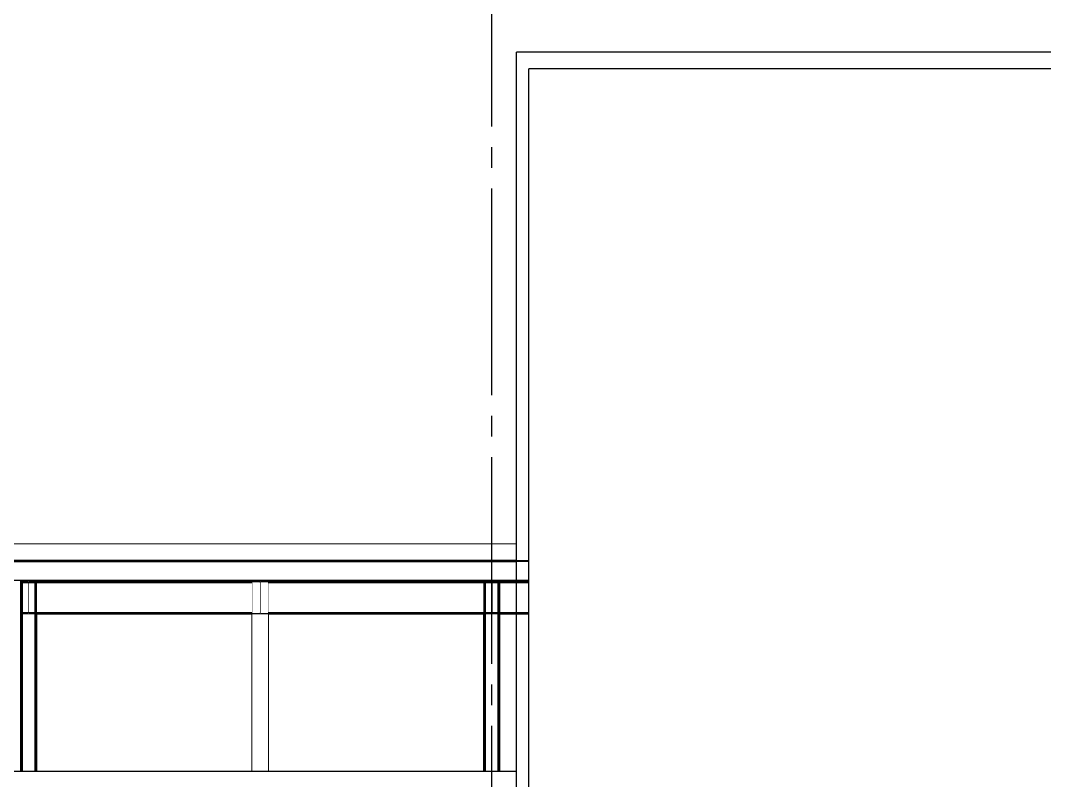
# Model space of a CAD drawing. Extents: x -3080 to 28500, y -1326 to 31609.
# Drawn here: x 22950 to 24189, y 27365 to 28284 of the extents above; entities that cross this region are included whole.
import ezdxf
from ezdxf.xclip import XClip

# ---------------------------------------------------------------- set-up
doc = ezdxf.new("R2010")
doc.units = 0
doc.header["$LTSCALE"] = 100
doc.header["$XCLIPFRAME"] = 2
doc.linetypes.add('188K-SM-07-F10-MECH-CR PIPE-Y2257103$0$X-S-FAB_SL ALL$0$COL-CEN-LIN', pattern=[3.25, 2.5, -0.25, 0.25, -0.25])
doc.linetypes.add('188K-SM-07-F10-MECH-CR PIPE-Y2257103$0$X-S-FAB_SL ALL$0$Wipeout_Contour', pattern=[1, 0, -1])
for name, color, linetype in [('0-xref', 8, 'Continuous'), ('188K-SM-07-F10-MECH-CR PIPE-Y2257103$0$X-S-FAB_SL ALL$0$ASP_1', 1, 'Continuous'), ('188K-SM-07-F10-MECH-CR PIPE-Y2257103$0$X-S-FAB_SL ALL$0$ASP_3', 3, 'Continuous'), ('188K-SM-07-F10-MECH-CR PIPE-Y2257103$0$X-S-FAB_SL ALL$0$CCL', 15, '188K-SM-07-F10-MECH-CR PIPE-Y2257103$0$X-S-FAB_SL ALL$0$COL-CEN-LIN'), ('188K-SM-07-F10-MECH-CR PIPE-Y2257103$0$X-S-FAB_SL ALL$0$Hattch', 7, 'Continuous'), ('188K-SM-07-F10-MECH-CR PIPE-Y2257103$0$X-S-FAB_SL ALL$0$S-BEAM', 7, 'Continuous'), ('188K-SM-07-F10-MECH-CR PIPE-Y2257103$0$X-S-FAB_SL ALL$0$S-COL', 7, 'Continuous'), ('188K-SM-07-F10-MECH-CR PIPE-Y2257103$0$X-S-FAB_SL ALL$0$S-SLAB', 7, 'Continuous')]:
    doc.layers.add(name, color=color, linetype=linetype)

# ---------------------------------------------------------------- blocks, each defined once
blk = doc.blocks.new('188K-SM-07-F10-MECH-CR PIPE-Y2257103$0$X-S-FAB_SL ALL$0$剖面元素_1337_3', base_point=(23061.3, -8263.1))
at = {"layer": '188K-SM-07-F10-MECH-CR PIPE-Y2257103$0$X-S-FAB_SL ALL$0$S-BEAM', "color": 2, "lineweight": 0}
for p, q in [((46011.3, -6988.1), (46011.3, -6989.4)), ((46031.3, -6988.1), (46011.3, -6988.1)), ((46031.3, -6988.1), (46031.3, -6989.4)), ((46011.3, -7026.8), (46011.3, -7028.1)), ((46031.3, -7028.1), (46011.3, -7028.1)), ((46031.3, -7026.8), (46031.3, -7028.1))]:
    blk.add_line(p, q, dxfattribs=at)
at = {"layer": '188K-SM-07-F10-MECH-CR PIPE-Y2257103$0$X-S-FAB_SL ALL$0$S-BEAM', "color": 2, "lineweight": 0, "flags": 128}
for points in [[(46020.7, -6989.5), (46020.3, -6989.4), (46011.3, -6989.4)], [(46020.7, -6989.5), (46020.9, -6990), (46020.9, -7026.2), (46020.7, -7026.6)], [(46021.8, -6989.5), (46021.7, -6990), (46021.7, -7026.2), (46021.8, -7026.6)], [(46031.3, -6989.4), (46022.3, -6989.4), (46021.8, -6989.5)], [(46020.7, -7026.6), (46020.3, -7026.8), (46011.3, -7026.8)], [(46021.8, -7026.6), (46022.3, -7026.8), (46031.3, -7026.8)]]:
    blk.add_lwpolyline(points, dxfattribs=at)
blk = doc.blocks.new('188K-SM-07-F10-MECH-CR PIPE-Y2257103$0$X-S-FAB_SL ALL$0$剖面元素_1338_3', base_point=(23061.3, -8263.1))
at = {"layer": '188K-SM-07-F10-MECH-CR PIPE-Y2257103$0$X-S-FAB_SL ALL$0$S-BEAM', "color": 2, "lineweight": 0}
for p, q in [((46291.3, -6988.1), (46291.3, -6989.4)), ((46311.3, -6988.1), (46291.3, -6988.1)), ((46311.3, -6988.1), (46311.3, -6989.4)), ((46291.3, -7026.8), (46291.3, -7028.1)), ((46311.3, -7028.1), (46291.3, -7028.1)), ((46311.3, -7026.8), (46311.3, -7028.1))]:
    blk.add_line(p, q, dxfattribs=at)
at = {"layer": '188K-SM-07-F10-MECH-CR PIPE-Y2257103$0$X-S-FAB_SL ALL$0$S-BEAM', "color": 2, "lineweight": 0, "flags": 128}
for points in [[(46300.7, -6989.5), (46300.3, -6989.4), (46291.3, -6989.4)], [(46300.7, -6989.5), (46300.9, -6990), (46300.9, -7026.2), (46300.7, -7026.6)], [(46301.8, -6989.5), (46301.7, -6990), (46301.7, -7026.2), (46301.8, -7026.6)], [(46311.3, -6989.4), (46302.3, -6989.4), (46301.8, -6989.5)], [(46300.7, -7026.6), (46300.3, -7026.8), (46291.3, -7026.8)], [(46301.8, -7026.6), (46302.3, -7026.8), (46311.3, -7026.8)]]:
    blk.add_lwpolyline(points, dxfattribs=at)
blk = doc.blocks.new('188K-SM-07-F10-MECH-CR PIPE-Y2257103$0$X-S-FAB_SL ALL$0$剖面元素_1339_3', base_point=(23061.3, -8263.1))
at = {"layer": '188K-SM-07-F10-MECH-CR PIPE-Y2257103$0$X-S-FAB_SL ALL$0$S-BEAM', "color": 2, "lineweight": 0}
for p, q in [((46571.3, -6988.1), (46571.3, -6989.4)), ((46591.3, -6988.1), (46571.3, -6988.1)), ((46591.3, -6988.1), (46591.3, -6989.4)), ((46571.3, -7026.8), (46571.3, -7028.1)), ((46591.3, -7028.1), (46571.3, -7028.1)), ((46591.3, -7026.8), (46591.3, -7028.1))]:
    blk.add_line(p, q, dxfattribs=at)
at = {"layer": '188K-SM-07-F10-MECH-CR PIPE-Y2257103$0$X-S-FAB_SL ALL$0$S-BEAM', "color": 2, "lineweight": 0, "flags": 128}
for points in [[(46580.7, -6989.5), (46580.3, -6989.4), (46571.3, -6989.4)], [(46580.7, -6989.5), (46580.9, -6990), (46580.9, -7026.2), (46580.7, -7026.6)], [(46581.8, -6989.5), (46581.7, -6990), (46581.7, -7026.2), (46581.8, -7026.6)], [(46591.3, -6989.4), (46582.3, -6989.4), (46581.8, -6989.5)], [(46580.7, -7026.6), (46580.3, -7026.8), (46571.3, -7026.8)], [(46581.8, -7026.6), (46582.3, -7026.8), (46591.3, -7026.8)]]:
    blk.add_lwpolyline(points, dxfattribs=at)
blk = doc.blocks.new('188K-SM-07-F10-MECH-CR PIPE-Y2257103$0$X-S-FAB_SL ALL$0$剖面元素_2081_3', base_point=(23061.3, -8263.1))
at = {"color": 254, "linetype": '188K-SM-07-F10-MECH-CR PIPE-Y2257103$0$X-S-FAB_SL ALL$0$Wipeout_Contour', "lineweight": 0, "ltscale": 188384.78883}
blk.add_wipeout([(46571.3, -7026.8), (46572.5, -7026.8), (46572.5, -6989.4), (46571.3, -6989.4)], dxfattribs=at).dxf.layer = '188K-SM-07-F10-MECH-CR PIPE-Y2257103$0$X-S-FAB_SL ALL$0$Hattch'
at = {"color": 254, "linetype": '188K-SM-07-F10-MECH-CR PIPE-Y2257103$0$X-S-FAB_SL ALL$0$Wipeout_Contour', "lineweight": 0, "ltscale": 188459.151943}
blk.add_wipeout([(46590.1, -6989.4), (46590.1, -7026.8), (46591.3, -7026.8), (46591.3, -6989.4)], dxfattribs=at).dxf.layer = '188K-SM-07-F10-MECH-CR PIPE-Y2257103$0$X-S-FAB_SL ALL$0$Hattch'
at = {"color": 254, "linetype": '188K-SM-07-F10-MECH-CR PIPE-Y2257103$0$X-S-FAB_SL ALL$0$Wipeout_Contour', "lineweight": 0, "ltscale": 188454.147603}
blk.add_wipeout([(46572.5, -7028.1), (46571.3, -7028.1), (46571.3, -7218.1), (46572.5, -7218.1)], dxfattribs=at).dxf.layer = '188K-SM-07-F10-MECH-CR PIPE-Y2257103$0$X-S-FAB_SL ALL$0$Hattch'
at = {"color": 254, "linetype": '188K-SM-07-F10-MECH-CR PIPE-Y2257103$0$X-S-FAB_SL ALL$0$Wipeout_Contour', "lineweight": 0, "ltscale": 188528.483364}
blk.add_wipeout([(46590.1, -7028.1), (46590.1, -7218.1), (46591.3, -7218.1), (46591.3, -7028.1)], dxfattribs=at).dxf.layer = '188K-SM-07-F10-MECH-CR PIPE-Y2257103$0$X-S-FAB_SL ALL$0$Hattch'
at = {"color": 254, "linetype": '188K-SM-07-F10-MECH-CR PIPE-Y2257103$0$X-S-FAB_SL ALL$0$Wipeout_Contour', "lineweight": 0, "ltscale": 188456.434182}
blk.add_wipeout([(46589.9, -7026.8), (46590.1, -7026.8), (46590.1, -6989.4), (46589.9, -6989.4)], dxfattribs=at).dxf.layer = '188K-SM-07-F10-MECH-CR PIPE-Y2257103$0$X-S-FAB_SL ALL$0$Hattch'
at = {"color": 254, "linetype": '188K-SM-07-F10-MECH-CR PIPE-Y2257103$0$X-S-FAB_SL ALL$0$Wipeout_Contour', "lineweight": 0, "ltscale": 188525.766602}
blk.add_wipeout([(46590.1, -7028.1), (46589.9, -7028.1), (46589.9, -7218.1), (46590.1, -7218.1)], dxfattribs=at).dxf.layer = '188K-SM-07-F10-MECH-CR PIPE-Y2257103$0$X-S-FAB_SL ALL$0$Hattch'
at = {"color": 254, "linetype": '188K-SM-07-F10-MECH-CR PIPE-Y2257103$0$X-S-FAB_SL ALL$0$Wipeout_Contour', "lineweight": 0, "ltscale": 188524.481533}
blk.add_wipeout([(46589.4, -7218.1), (46589.9, -7218.1), (46589.9, -7028.1), (46589.4, -7028.1)], dxfattribs=at).dxf.layer = '188K-SM-07-F10-MECH-CR PIPE-Y2257103$0$X-S-FAB_SL ALL$0$Hattch'
at = {"color": 254, "linetype": '188K-SM-07-F10-MECH-CR PIPE-Y2257103$0$X-S-FAB_SL ALL$0$Wipeout_Contour', "lineweight": 0, "ltscale": 376910.403167}
blk.add_wipeout([(46589.4, -6989.5), (46589.4, -6989.5), (46589.4, -7026.6), (46589.4, -7026.6), (46589.8, -7026.8), (46589.9, -7026.8), (46589.9, -6989.4), (46589.8, -6989.4)], dxfattribs=at).dxf.layer = '188K-SM-07-F10-MECH-CR PIPE-Y2257103$0$X-S-FAB_SL ALL$0$Hattch'
at = {"color": 254, "linetype": '188K-SM-07-F10-MECH-CR PIPE-Y2257103$0$X-S-FAB_SL ALL$0$Wipeout_Contour', "lineweight": 0, "ltscale": 188452.921429}
blk.add_wipeout([(46588.8, -7026.2), (46589.4, -7026.6), (46589.4, -6989.5), (46588.8, -6990)], dxfattribs=at).dxf.layer = '188K-SM-07-F10-MECH-CR PIPE-Y2257103$0$X-S-FAB_SL ALL$0$Hattch'
at = {"color": 254, "linetype": '188K-SM-07-F10-MECH-CR PIPE-Y2257103$0$X-S-FAB_SL ALL$0$Wipeout_Contour', "lineweight": 0, "ltscale": 188522.255739}
blk.add_wipeout([(46589.4, -7028.1), (46588.8, -7028.1), (46588.8, -7218.1), (46589.4, -7218.1)], dxfattribs=at).dxf.layer = '188K-SM-07-F10-MECH-CR PIPE-Y2257103$0$X-S-FAB_SL ALL$0$Hattch'
at = {"color": 254, "linetype": '188K-SM-07-F10-MECH-CR PIPE-Y2257103$0$X-S-FAB_SL ALL$0$Wipeout_Contour', "lineweight": 0, "ltscale": 188491.31549}
blk.add_wipeout([(46573.8, -7028.1), (46573.8, -7218.1), (46588.8, -7218.1), (46588.8, -7028.1)], dxfattribs=at).dxf.layer = '188K-SM-07-F10-MECH-CR PIPE-Y2257103$0$X-S-FAB_SL ALL$0$Hattch'
at = {"color": 254, "linetype": '188K-SM-07-F10-MECH-CR PIPE-Y2257103$0$X-S-FAB_SL ALL$0$Wipeout_Contour', "lineweight": 0, "ltscale": 188406.345268}
blk.add_wipeout([(46573.8, -6990), (46573.8, -7026.2), (46580.9, -7026.2), (46580.9, -6990)], dxfattribs=at).dxf.layer = '188K-SM-07-F10-MECH-CR PIPE-Y2257103$0$X-S-FAB_SL ALL$0$Hattch'
at = {"color": 254, "linetype": '188K-SM-07-F10-MECH-CR PIPE-Y2257103$0$X-S-FAB_SL ALL$0$Wipeout_Contour', "lineweight": 0, "ltscale": 188437.593589}
blk.add_wipeout([(46588.8, -6990), (46581.7, -6990), (46581.7, -7026.2), (46588.8, -7026.2)], dxfattribs=at).dxf.layer = '188K-SM-07-F10-MECH-CR PIPE-Y2257103$0$X-S-FAB_SL ALL$0$Hattch'
at = {"color": 254, "linetype": '188K-SM-07-F10-MECH-CR PIPE-Y2257103$0$X-S-FAB_SL ALL$0$Wipeout_Contour', "lineweight": 0, "ltscale": 188460.375168}
blk.add_wipeout([(46573.1, -7218.1), (46573.8, -7218.1), (46573.8, -7028.1), (46573.1, -7028.1)], dxfattribs=at).dxf.layer = '188K-SM-07-F10-MECH-CR PIPE-Y2257103$0$X-S-FAB_SL ALL$0$Hattch'
at = {"layer": '188K-SM-07-F10-MECH-CR PIPE-Y2257103$0$X-S-FAB_SL ALL$0$S-COL', "color": 8, "lineweight": 0}
for p, q in [((46588.8, -7026.2), (46588.8, -6990)), ((46590.1, -7026.8), (46590.1, -6989.4)), ((46591.3, -7026.8), (46591.3, -6989.4)), ((46588.8, -7218.1), (46588.8, -7028.1)), ((46590.1, -7218.1), (46590.1, -7028.1)), ((46591.3, -7218.1), (46591.3, -7028.1))]:
    blk.add_line(p, q, dxfattribs=at)
at = {"color": 254, "linetype": '188K-SM-07-F10-MECH-CR PIPE-Y2257103$0$X-S-FAB_SL ALL$0$Wipeout_Contour', "lineweight": 0, "ltscale": 188391.018089}
blk.add_wipeout([(46573.1, -7026.6), (46573.8, -7026.2), (46573.8, -6990), (46573.1, -6989.5)], dxfattribs=at).dxf.layer = '188K-SM-07-F10-MECH-CR PIPE-Y2257103$0$X-S-FAB_SL ALL$0$Hattch'
at = {"color": 254, "linetype": '188K-SM-07-F10-MECH-CR PIPE-Y2257103$0$X-S-FAB_SL ALL$0$Wipeout_Contour', "lineweight": 0, "ltscale": 188458.14939}
blk.add_wipeout([(46572.6, -7028.1), (46572.6, -7218.1), (46573.1, -7218.1), (46573.1, -7028.1)], dxfattribs=at).dxf.layer = '188K-SM-07-F10-MECH-CR PIPE-Y2257103$0$X-S-FAB_SL ALL$0$Hattch'
at = {"color": 254, "linetype": '188K-SM-07-F10-MECH-CR PIPE-Y2257103$0$X-S-FAB_SL ALL$0$Wipeout_Contour', "lineweight": 0, "ltscale": 376777.479038}
blk.add_wipeout([(46572.6, -7026.8), (46572.7, -7026.8), (46573.1, -7026.6), (46573.1, -7026.6), (46573.1, -6989.5), (46573.1, -6989.5), (46572.7, -6989.4), (46572.6, -6989.4)], dxfattribs=at).dxf.layer = '188K-SM-07-F10-MECH-CR PIPE-Y2257103$0$X-S-FAB_SL ALL$0$Hattch'
at = {"color": 254, "linetype": '188K-SM-07-F10-MECH-CR PIPE-Y2257103$0$X-S-FAB_SL ALL$0$Wipeout_Contour', "lineweight": 0, "ltscale": 188456.864339}
blk.add_wipeout([(46572.5, -7218.1), (46572.6, -7218.1), (46572.6, -7028.1), (46572.5, -7028.1)], dxfattribs=at).dxf.layer = '188K-SM-07-F10-MECH-CR PIPE-Y2257103$0$X-S-FAB_SL ALL$0$Hattch'
at = {"color": 254, "linetype": '188K-SM-07-F10-MECH-CR PIPE-Y2257103$0$X-S-FAB_SL ALL$0$Wipeout_Contour', "lineweight": 0, "ltscale": 188387.506567}
blk.add_wipeout([(46572.6, -6989.4), (46572.5, -6989.4), (46572.5, -7026.8), (46572.6, -7026.8)], dxfattribs=at).dxf.layer = '188K-SM-07-F10-MECH-CR PIPE-Y2257103$0$X-S-FAB_SL ALL$0$Hattch'
at = {"layer": '188K-SM-07-F10-MECH-CR PIPE-Y2257103$0$X-S-FAB_SL ALL$0$S-COL', "color": 8, "lineweight": 0}
for p, q in [((46571.3, -7026.8), (46571.3, -6989.4)), ((46572.5, -7026.8), (46572.5, -6989.4)), ((46573.8, -7026.2), (46573.8, -6990)), ((46571.3, -7218.1), (46571.3, -7028.1)), ((46572.5, -7218.1), (46572.5, -7028.1)), ((46573.8, -7218.1), (46573.8, -7028.1))]:
    blk.add_line(p, q, dxfattribs=at)
blk = doc.blocks.new('188K-SM-07-F10-MECH-CR PIPE-Y2257103$0$X-S-FAB_SL ALL$0$剖面元素_2083_3', base_point=(23061.3, -8263.1))
at = {"color": 254, "linetype": '188K-SM-07-F10-MECH-CR PIPE-Y2257103$0$X-S-FAB_SL ALL$0$Wipeout_Contour', "lineweight": 0, "ltscale": 186170.025683}
blk.add_wipeout([(46011.3, -6989.4), (46011.3, -7026.8), (46012.5, -7026.8), (46012.5, -6989.4)], dxfattribs=at).dxf.layer = '188K-SM-07-F10-MECH-CR PIPE-Y2257103$0$X-S-FAB_SL ALL$0$Hattch'
at = {"color": 254, "linetype": '188K-SM-07-F10-MECH-CR PIPE-Y2257103$0$X-S-FAB_SL ALL$0$Wipeout_Contour', "lineweight": 0, "ltscale": 186244.368654}
blk.add_wipeout([(46030.1, -6989.4), (46030.1, -7026.8), (46031.3, -7026.8), (46031.3, -6989.4)], dxfattribs=at).dxf.layer = '188K-SM-07-F10-MECH-CR PIPE-Y2257103$0$X-S-FAB_SL ALL$0$Hattch'
at = {"color": 254, "linetype": '188K-SM-07-F10-MECH-CR PIPE-Y2257103$0$X-S-FAB_SL ALL$0$Wipeout_Contour', "lineweight": 0, "ltscale": 186240.209071}
blk.add_wipeout([(46011.3, -7028.1), (46011.3, -7218.1), (46012.5, -7218.1), (46012.5, -7028.1)], dxfattribs=at).dxf.layer = '188K-SM-07-F10-MECH-CR PIPE-Y2257103$0$X-S-FAB_SL ALL$0$Hattch'
at = {"color": 254, "linetype": '188K-SM-07-F10-MECH-CR PIPE-Y2257103$0$X-S-FAB_SL ALL$0$Wipeout_Contour', "lineweight": 0, "ltscale": 186314.524044}
blk.add_wipeout([(46030.1, -7028.1), (46030.1, -7218.1), (46031.3, -7218.1), (46031.3, -7028.1)], dxfattribs=at).dxf.layer = '188K-SM-07-F10-MECH-CR PIPE-Y2257103$0$X-S-FAB_SL ALL$0$Hattch'
at = {"color": 254, "linetype": '188K-SM-07-F10-MECH-CR PIPE-Y2257103$0$X-S-FAB_SL ALL$0$Wipeout_Contour', "lineweight": 0, "ltscale": 186241.651628}
blk.add_wipeout([(46029.9, -7026.8), (46030.1, -7026.8), (46030.1, -6989.4), (46029.9, -6989.4)], dxfattribs=at).dxf.layer = '188K-SM-07-F10-MECH-CR PIPE-Y2257103$0$X-S-FAB_SL ALL$0$Hattch'
at = {"color": 254, "linetype": '188K-SM-07-F10-MECH-CR PIPE-Y2257103$0$X-S-FAB_SL ALL$0$Wipeout_Contour', "lineweight": 0, "ltscale": 186311.808041}
blk.add_wipeout([(46030.1, -7028.1), (46029.9, -7028.1), (46029.9, -7218.1), (46030.1, -7218.1)], dxfattribs=at).dxf.layer = '188K-SM-07-F10-MECH-CR PIPE-Y2257103$0$X-S-FAB_SL ALL$0$Hattch'
at = {"color": 254, "linetype": '188K-SM-07-F10-MECH-CR PIPE-Y2257103$0$X-S-FAB_SL ALL$0$Wipeout_Contour', "lineweight": 0, "ltscale": 372480.838749}
blk.add_wipeout([(46029.4, -7026.6), (46029.4, -7026.6), (46029.8, -7026.8), (46029.9, -7026.8), (46029.9, -6989.4), (46029.8, -6989.4), (46029.4, -6989.5), (46029.4, -6989.5)], dxfattribs=at).dxf.layer = '188K-SM-07-F10-MECH-CR PIPE-Y2257103$0$X-S-FAB_SL ALL$0$Hattch'
at = {"color": 254, "linetype": '188K-SM-07-F10-MECH-CR PIPE-Y2257103$0$X-S-FAB_SL ALL$0$Wipeout_Contour', "lineweight": 0, "ltscale": 186310.523332}
blk.add_wipeout([(46029.4, -7218.1), (46029.9, -7218.1), (46029.9, -7028.1), (46029.4, -7028.1)], dxfattribs=at).dxf.layer = '188K-SM-07-F10-MECH-CR PIPE-Y2257103$0$X-S-FAB_SL ALL$0$Hattch'
at = {"color": 254, "linetype": '188K-SM-07-F10-MECH-CR PIPE-Y2257103$0$X-S-FAB_SL ALL$0$Wipeout_Contour', "lineweight": 0, "ltscale": 186238.139819}
blk.add_wipeout([(46029.4, -6989.5), (46028.8, -6990), (46028.8, -7026.2), (46029.4, -7026.6)], dxfattribs=at).dxf.layer = '188K-SM-07-F10-MECH-CR PIPE-Y2257103$0$X-S-FAB_SL ALL$0$Hattch'
at = {"color": 254, "linetype": '188K-SM-07-F10-MECH-CR PIPE-Y2257103$0$X-S-FAB_SL ALL$0$Wipeout_Contour', "lineweight": 0, "ltscale": 186308.29816}
blk.add_wipeout([(46029.4, -7028.1), (46028.8, -7028.1), (46028.8, -7218.1), (46029.4, -7218.1)], dxfattribs=at).dxf.layer = '188K-SM-07-F10-MECH-CR PIPE-Y2257103$0$X-S-FAB_SL ALL$0$Hattch'
at = {"color": 254, "linetype": '188K-SM-07-F10-MECH-CR PIPE-Y2257103$0$X-S-FAB_SL ALL$0$Wipeout_Contour', "lineweight": 0, "ltscale": 186277.366564}
blk.add_wipeout([(46013.8, -7218.1), (46028.8, -7218.1), (46028.8, -7028.1), (46013.8, -7028.1)], dxfattribs=at).dxf.layer = '188K-SM-07-F10-MECH-CR PIPE-Y2257103$0$X-S-FAB_SL ALL$0$Hattch'
at = {"color": 254, "linetype": '188K-SM-07-F10-MECH-CR PIPE-Y2257103$0$X-S-FAB_SL ALL$0$Wipeout_Contour', "lineweight": 0, "ltscale": 186191.576269}
blk.add_wipeout([(46013.8, -6990), (46013.8, -7026.2), (46020.9, -7026.2), (46020.9, -6990)], dxfattribs=at).dxf.layer = '188K-SM-07-F10-MECH-CR PIPE-Y2257103$0$X-S-FAB_SL ALL$0$Hattch'
at = {"color": 254, "linetype": '188K-SM-07-F10-MECH-CR PIPE-Y2257103$0$X-S-FAB_SL ALL$0$Wipeout_Contour', "lineweight": 0, "ltscale": 186222.816126}
blk.add_wipeout([(46028.8, -6990), (46021.7, -6990), (46021.7, -7026.2), (46028.8, -7026.2)], dxfattribs=at).dxf.layer = '188K-SM-07-F10-MECH-CR PIPE-Y2257103$0$X-S-FAB_SL ALL$0$Hattch'
at = {"color": 254, "linetype": '188K-SM-07-F10-MECH-CR PIPE-Y2257103$0$X-S-FAB_SL ALL$0$Wipeout_Contour', "lineweight": 0, "ltscale": 186246.434894}
blk.add_wipeout([(46013.8, -7028.1), (46013.1, -7028.1), (46013.1, -7218.1), (46013.8, -7218.1)], dxfattribs=at).dxf.layer = '188K-SM-07-F10-MECH-CR PIPE-Y2257103$0$X-S-FAB_SL ALL$0$Hattch'
at = {"layer": '188K-SM-07-F10-MECH-CR PIPE-Y2257103$0$X-S-FAB_SL ALL$0$S-COL', "color": 8, "lineweight": 0}
for p, q in [((46028.8, -7026.2), (46028.8, -6990)), ((46030.1, -7026.8), (46030.1, -6989.4)), ((46031.3, -7026.8), (46031.3, -6989.4)), ((46028.8, -7218.1), (46028.8, -7028.1)), ((46030.1, -7218.1), (46030.1, -7028.1)), ((46031.3, -7218.1), (46031.3, -7028.1))]:
    blk.add_line(p, q, dxfattribs=at)
at = {"color": 254, "linetype": '188K-SM-07-F10-MECH-CR PIPE-Y2257103$0$X-S-FAB_SL ALL$0$Wipeout_Contour', "lineweight": 0, "ltscale": 186176.253246}
blk.add_wipeout([(46013.8, -6990), (46013.1, -6989.5), (46013.1, -7026.6), (46013.8, -7026.2)], dxfattribs=at).dxf.layer = '188K-SM-07-F10-MECH-CR PIPE-Y2257103$0$X-S-FAB_SL ALL$0$Hattch'
at = {"color": 254, "linetype": '188K-SM-07-F10-MECH-CR PIPE-Y2257103$0$X-S-FAB_SL ALL$0$Wipeout_Contour', "lineweight": 0, "ltscale": 186244.209738}
blk.add_wipeout([(46012.6, -7218.1), (46013.1, -7218.1), (46013.1, -7028.1), (46012.6, -7028.1)], dxfattribs=at).dxf.layer = '188K-SM-07-F10-MECH-CR PIPE-Y2257103$0$X-S-FAB_SL ALL$0$Hattch'
at = {"color": 254, "linetype": '188K-SM-07-F10-MECH-CR PIPE-Y2257103$0$X-S-FAB_SL ALL$0$Wipeout_Contour', "lineweight": 0, "ltscale": 372347.950604}
blk.add_wipeout([(46012.6, -7026.8), (46012.7, -7026.8), (46013.1, -7026.6), (46013.1, -7026.6), (46013.1, -6989.5), (46013.1, -6989.5), (46012.7, -6989.4), (46012.6, -6989.4)], dxfattribs=at).dxf.layer = '188K-SM-07-F10-MECH-CR PIPE-Y2257103$0$X-S-FAB_SL ALL$0$Hattch'
at = {"color": 254, "linetype": '188K-SM-07-F10-MECH-CR PIPE-Y2257103$0$X-S-FAB_SL ALL$0$Wipeout_Contour', "lineweight": 0, "ltscale": 186172.742683}
blk.add_wipeout([(46012.5, -7026.8), (46012.6, -7026.8), (46012.6, -6989.4), (46012.5, -6989.4)], dxfattribs=at).dxf.layer = '188K-SM-07-F10-MECH-CR PIPE-Y2257103$0$X-S-FAB_SL ALL$0$Hattch'
at = {"color": 254, "linetype": '188K-SM-07-F10-MECH-CR PIPE-Y2257103$0$X-S-FAB_SL ALL$0$Wipeout_Contour', "lineweight": 0, "ltscale": 186242.925047}
blk.add_wipeout([(46012.6, -7028.1), (46012.5, -7028.1), (46012.5, -7218.1), (46012.6, -7218.1)], dxfattribs=at).dxf.layer = '188K-SM-07-F10-MECH-CR PIPE-Y2257103$0$X-S-FAB_SL ALL$0$Hattch'
at = {"layer": '188K-SM-07-F10-MECH-CR PIPE-Y2257103$0$X-S-FAB_SL ALL$0$S-COL', "color": 8, "lineweight": 0}
for p, q in [((46011.3, -7026.8), (46011.3, -6989.4)), ((46012.5, -7026.8), (46012.5, -6989.4)), ((46013.8, -7026.2), (46013.8, -6990)), ((46011.3, -7218.1), (46011.3, -7028.1)), ((46012.5, -7218.1), (46012.5, -7028.1)), ((46013.8, -7218.1), (46013.8, -7028.1))]:
    blk.add_line(p, q, dxfattribs=at)
blk = doc.blocks.new('188K-SM-07-F10-MECH-CR PIPE-Y2257103$0$X-S-FAB_SL ALL$0$剖面元素_2084_3', base_point=(23061.3, -8263.1))
at = {"color": 254, "linetype": '188K-SM-07-F10-MECH-CR PIPE-Y2257103$0$X-S-FAB_SL ALL$0$Wipeout_Contour', "lineweight": 0, "ltscale": 374603.518104}
blk.add_wipeout([(46291.3, -7026.8), (46300.3, -7026.8), (46300.7, -7026.6), (46300.9, -7026.2), (46300.9, -6990), (46300.7, -6989.5), (46300.3, -6989.4), (46291.3, -6989.4)], dxfattribs=at).dxf.layer = '188K-SM-07-F10-MECH-CR PIPE-Y2257103$0$X-S-FAB_SL ALL$0$Hattch'
at = {"color": 254, "linetype": '188K-SM-07-F10-MECH-CR PIPE-Y2257103$0$X-S-FAB_SL ALL$0$Wipeout_Contour', "lineweight": 0, "ltscale": 187384.263693}
blk.add_wipeout([(46291.3, -7218.1), (46311.3, -7218.1), (46311.3, -7028.1), (46291.3, -7028.1)], dxfattribs=at).dxf.layer = '188K-SM-07-F10-MECH-CR PIPE-Y2257103$0$X-S-FAB_SL ALL$0$Hattch'
at = {"layer": '188K-SM-07-F10-MECH-CR PIPE-Y2257103$0$X-S-FAB_SL ALL$0$S-COL', "color": 8, "lineweight": 0}
for p, q in [((46291.3, -7026.8), (46291.3, -6989.4)), ((46291.3, -7218.1), (46291.3, -7028.1))]:
    blk.add_line(p, q, dxfattribs=at)
at = {"color": 254, "linetype": '188K-SM-07-F10-MECH-CR PIPE-Y2257103$0$X-S-FAB_SL ALL$0$Wipeout_Contour', "lineweight": 0, "ltscale": 374654.516952}
blk.add_wipeout([(46301.7, -7026.2), (46301.8, -7026.6), (46302.3, -7026.8), (46311.3, -7026.8), (46311.3, -6989.4), (46302.3, -6989.4), (46301.8, -6989.5), (46301.7, -6990)], dxfattribs=at).dxf.layer = '188K-SM-07-F10-MECH-CR PIPE-Y2257103$0$X-S-FAB_SL ALL$0$Hattch'
at = {"layer": '188K-SM-07-F10-MECH-CR PIPE-Y2257103$0$X-S-FAB_SL ALL$0$S-COL', "color": 8, "lineweight": 0}
for p, q in [((46311.3, -7026.8), (46311.3, -6989.4)), ((46311.3, -7218.1), (46311.3, -7028.1))]:
    blk.add_line(p, q, dxfattribs=at)
blk = doc.blocks.new('188K-SM-07-F10-MECH-CR PIPE-Y2257103$0$X-S-FAB_SL ALL$0$A$C2e9ab586')
at = {"layer": '188K-SM-07-F10-MECH-CR PIPE-Y2257103$0$X-S-FAB_SL ALL$0$ASP_3'}
for p, q in [((-3791.4, 2200), (-4556.4, 2200)), ((-4556.4, 2025), (-4556.4, 2200)), ((-3791.4, 2180), (-4541.4, 2180))]:
    blk.add_line(p, q, dxfattribs=at)
at = {"layer": '188K-SM-07-F10-MECH-CR PIPE-Y2257103$0$X-S-FAB_SL ALL$0$S-SLAB', "color": 15, "lineweight": 0}
for p, q in [((-4556.4, 1605), (-10511.4, 1605)), ((-4556.4, 1585), (-10511.4, 1585))]:
    blk.add_line(p, q, dxfattribs=at)
at = {"layer": '188K-SM-07-F10-MECH-CR PIPE-Y2257103$0$X-S-FAB_SL ALL$0$S-BEAM', "lineweight": 0}
for name in ['188K-SM-07-F10-MECH-CR PIPE-Y2257103$0$X-S-FAB_SL ALL$0$剖面元素_1337_3', '188K-SM-07-F10-MECH-CR PIPE-Y2257103$0$X-S-FAB_SL ALL$0$剖面元素_1338_3', '188K-SM-07-F10-MECH-CR PIPE-Y2257103$0$X-S-FAB_SL ALL$0$剖面元素_1339_3']:
    blk.add_blockref(name, (-28106.4, 285), dxfattribs=at)
at = {"layer": '188K-SM-07-F10-MECH-CR PIPE-Y2257103$0$X-S-FAB_SL ALL$0$S-COL', "lineweight": 0}
for name in ['188K-SM-07-F10-MECH-CR PIPE-Y2257103$0$X-S-FAB_SL ALL$0$剖面元素_2083_3', '188K-SM-07-F10-MECH-CR PIPE-Y2257103$0$X-S-FAB_SL ALL$0$剖面元素_2084_3', '188K-SM-07-F10-MECH-CR PIPE-Y2257103$0$X-S-FAB_SL ALL$0$剖面元素_2081_3']:
    blk.add_blockref(name, (-28106.4, 285), dxfattribs=at)
at = {"color": 254, "linetype": '188K-SM-07-F10-MECH-CR PIPE-Y2257103$0$X-S-FAB_SL ALL$0$Wipeout_Contour', "lineweight": 0, "ltscale": 187476.253065}
blk.add_wipeout([(-5846.9, 1583.7), (-3791.4, 1583.7), (-3791.4, 1583.9), (-5846.9, 1583.9)], dxfattribs=at).dxf.layer = '188K-SM-07-F10-MECH-CR PIPE-Y2257103$0$X-S-FAB_SL ALL$0$Hattch'
at = {"color": 254, "linetype": '188K-SM-07-F10-MECH-CR PIPE-Y2257103$0$X-S-FAB_SL ALL$0$Wipeout_Contour', "lineweight": 0, "ltscale": 187476.163869}
blk.add_wipeout([(-5846.9, 1583.9), (-3791.4, 1583.9), (-3791.4, 1584), (-5846.9, 1584)], dxfattribs=at).dxf.layer = '188K-SM-07-F10-MECH-CR PIPE-Y2257103$0$X-S-FAB_SL ALL$0$Hattch'
at = {"color": 254, "linetype": '188K-SM-07-F10-MECH-CR PIPE-Y2257103$0$X-S-FAB_SL ALL$0$Wipeout_Contour', "lineweight": 0, "ltscale": 232721.043693}
blk.add_wipeout([(-5154.5, 1558.5), (-5154.5, 1558.5), (-5153.9, 1558.1), (-5146.8, 1558.1), (-5147, 1558.5)], dxfattribs=at).dxf.layer = '188K-SM-07-F10-MECH-CR PIPE-Y2257103$0$X-S-FAB_SL ALL$0$Hattch'
at = {"color": 254, "linetype": '188K-SM-07-F10-MECH-CR PIPE-Y2257103$0$X-S-FAB_SL ALL$0$Wipeout_Contour', "lineweight": 0, "ltscale": 187857.128781}
blk.add_wipeout([(-4856.4, 1558.7), (-4856.4, 1558.5), (-4596.4, 1558.5), (-4596.4, 1558.7)], dxfattribs=at).dxf.layer = '188K-SM-07-F10-MECH-CR PIPE-Y2257103$0$X-S-FAB_SL ALL$0$Hattch'
at = {"color": 254, "linetype": '188K-SM-07-F10-MECH-CR PIPE-Y2257103$0$X-S-FAB_SL ALL$0$Wipeout_Contour', "lineweight": 0, "ltscale": 186236.498065}
blk.add_wipeout([(-5138.2, 1521.5), (-5145.8, 1521.5), (-5145.4, 1521.3), (-5137.8, 1521.3)], dxfattribs=at).dxf.layer = '188K-SM-07-F10-MECH-CR PIPE-Y2257103$0$X-S-FAB_SL ALL$0$Hattch'
at = {"color": 254, "linetype": '188K-SM-07-F10-MECH-CR PIPE-Y2257103$0$X-S-FAB_SL ALL$0$Wipeout_Contour', "lineweight": 0, "ltscale": 188451.144478}
blk.add_wipeout([(-4585.8, 1521.5), (-4585.4, 1521.3), (-4577.8, 1521.3), (-4578.2, 1521.5)], dxfattribs=at).dxf.layer = '188K-SM-07-F10-MECH-CR PIPE-Y2257103$0$X-S-FAB_SL ALL$0$Hattch'
at = {"layer": '188K-SM-07-F10-MECH-CR PIPE-Y2257103$0$X-S-FAB_SL ALL$0$ASP_1'}
for p, q in [((-4556.4, 1584.8), (-5846.9, 1584.8)), ((-5846.9, 1584), (-4556.4, 1583.7))]:
    blk.add_line(p, q, dxfattribs=at)
at = {"layer": '188K-SM-07-F10-MECH-CR PIPE-Y2257103$0$X-S-FAB_SL ALL$0$ASP_3'}
for p, q in [((-4541.4, 1585), (-4541.4, 2180)), ((-4556.4, 1585), (-4556.4, 2025))]:
    blk.add_line(p, q, dxfattribs=at)
at = {"layer": '188K-SM-07-F10-MECH-CR PIPE-Y2257103$0$X-S-FAB_SL ALL$0$S-BEAM', "color": 8, "lineweight": 0}
for p, q in [((-5846.9, 1584.8), (-4541.4, 1584.8)), ((-5846.9, 1584), (-4541.4, 1584)), ((-5846.9, 1583.7), (-4541.4, 1583.7)), ((-4578.2, 1521.5), (-4578.9, 1521.9)), ((-4577.8, 1521.3), (-4578.2, 1521.5)), ((-4541.4, 1521.9), (-4576.4, 1521.9)), ((-4541.4, 1521.3), (-4576.4, 1521.3)), ((-4541.4, 1520), (-4576.4, 1520))]:
    blk.add_line(p, q, dxfattribs=at)
at = {"color": 254, "linetype": '188K-SM-07-F10-MECH-CR PIPE-Y2257103$0$X-S-FAB_SL ALL$0$Wipeout_Contour', "lineweight": 0, "ltscale": 186177.893517}
blk.add_wipeout([(-5155, 1558.7), (-5154.5, 1558.5), (-5147, 1558.5), (-5147.4, 1558.7)], dxfattribs=at).dxf.layer = '188K-SM-07-F10-MECH-CR PIPE-Y2257103$0$X-S-FAB_SL ALL$0$Hattch'
at = {"color": 254, "linetype": '188K-SM-07-F10-MECH-CR PIPE-Y2257103$0$X-S-FAB_SL ALL$0$Wipeout_Contour', "lineweight": 0, "ltscale": 187857.307378}
blk.add_wipeout([(-4856.4, 1558.1), (-4596.4, 1558.1), (-4596.4, 1558.5), (-4856.4, 1558.5)], dxfattribs=at).dxf.layer = '188K-SM-07-F10-MECH-CR PIPE-Y2257103$0$X-S-FAB_SL ALL$0$Hattch'
at = {"color": 254, "linetype": '188K-SM-07-F10-MECH-CR PIPE-Y2257103$0$X-S-FAB_SL ALL$0$Wipeout_Contour', "lineweight": 0, "ltscale": 232748.82486}
blk.add_wipeout([(-5153.9, 1521.9), (-5154.5, 1521.5), (-5154.5, 1521.5), (-5147, 1521.5), (-5146.8, 1521.9)], dxfattribs=at).dxf.layer = '188K-SM-07-F10-MECH-CR PIPE-Y2257103$0$X-S-FAB_SL ALL$0$Hattch'
at = {"color": 254, "linetype": '188K-SM-07-F10-MECH-CR PIPE-Y2257103$0$X-S-FAB_SL ALL$0$Wipeout_Contour', "lineweight": 0, "ltscale": 186772.469649}
blk.add_wipeout([(-4876.4, 1520), (-4876.4, 1521.3), (-5136.4, 1521.3), (-5136.4, 1520)], dxfattribs=at).dxf.layer = '188K-SM-07-F10-MECH-CR PIPE-Y2257103$0$X-S-FAB_SL ALL$0$Hattch'
at = {"layer": '188K-SM-07-F10-MECH-CR PIPE-Y2257103$0$X-S-FAB_SL ALL$0$S-BEAM', "color": 8, "lineweight": 0}
for q in [(-5155, 1558.7), (-5153.9, 1558.1)]:
    blk.add_line((-5154.5, 1558.5), q, dxfattribs=at)
at = {"color": 254, "linetype": '188K-SM-07-F10-MECH-CR PIPE-Y2257103$0$X-S-FAB_SL ALL$0$Wipeout_Contour', "lineweight": 0, "ltscale": 186214.084782}
blk.add_wipeout([(-5145.4, 1558.7), (-5145.8, 1558.5), (-5138.2, 1558.5), (-5137.8, 1558.7)], dxfattribs=at).dxf.layer = '188K-SM-07-F10-MECH-CR PIPE-Y2257103$0$X-S-FAB_SL ALL$0$Hattch'
at = {"color": 254, "linetype": '188K-SM-07-F10-MECH-CR PIPE-Y2257103$0$X-S-FAB_SL ALL$0$Wipeout_Contour', "lineweight": 0, "ltscale": 187868.236832}
blk.add_wipeout([(-4596.4, 1558.1), (-4856.4, 1558.1), (-4856.4, 1521.9), (-4596.4, 1521.9)], dxfattribs=at).dxf.layer = '188K-SM-07-F10-MECH-CR PIPE-Y2257103$0$X-S-FAB_SL ALL$0$Hattch'
at = {"color": 254, "linetype": '188K-SM-07-F10-MECH-CR PIPE-Y2257103$0$X-S-FAB_SL ALL$0$Wipeout_Contour', "lineweight": 0, "ltscale": 186200.311157}
blk.add_wipeout([(-5154.5, 1521.5), (-5155, 1521.3), (-5147.4, 1521.3), (-5147, 1521.5)], dxfattribs=at).dxf.layer = '188K-SM-07-F10-MECH-CR PIPE-Y2257103$0$X-S-FAB_SL ALL$0$Hattch'
at = {"color": 254, "linetype": '188K-SM-07-F10-MECH-CR PIPE-Y2257103$0$X-S-FAB_SL ALL$0$Wipeout_Contour', "lineweight": 0, "ltscale": 186772.025442}
blk.add_wipeout([(-4876.4, 1521.5), (-5136.4, 1521.5), (-5136.4, 1521.3), (-4876.4, 1521.3)], dxfattribs=at).dxf.layer = '188K-SM-07-F10-MECH-CR PIPE-Y2257103$0$X-S-FAB_SL ALL$0$Hattch'
at = {"layer": '188K-SM-07-F10-MECH-CR PIPE-Y2257103$0$X-S-FAB_SL ALL$0$S-BEAM', "color": 8, "lineweight": 0}
for p, q in [((-5154.5, 1521.5), (-5155, 1521.3)), ((-5153.9, 1521.9), (-5154.5, 1521.5)), ((-5146.8, 1521.9), (-5153.9, 1521.9))]:
    blk.add_line(p, q, dxfattribs=at)
at = {"color": 254, "linetype": '188K-SM-07-F10-MECH-CR PIPE-Y2257103$0$X-S-FAB_SL ALL$0$Wipeout_Contour', "lineweight": 0, "ltscale": 232769.169599}
blk.add_wipeout([(-5138.9, 1558.1), (-5138.2, 1558.5), (-5138.2, 1558.5), (-5145.8, 1558.5), (-5146, 1558.1)], dxfattribs=at).dxf.layer = '188K-SM-07-F10-MECH-CR PIPE-Y2257103$0$X-S-FAB_SL ALL$0$Hattch'
at = {"color": 254, "linetype": '188K-SM-07-F10-MECH-CR PIPE-Y2257103$0$X-S-FAB_SL ALL$0$Wipeout_Contour', "lineweight": 0, "ltscale": 187856.689566}
blk.add_wipeout([(-4596.4, 1558.7), (-4596.4, 1560), (-4856.4, 1560), (-4856.4, 1558.7)], dxfattribs=at).dxf.layer = '188K-SM-07-F10-MECH-CR PIPE-Y2257103$0$X-S-FAB_SL ALL$0$Hattch'
at = {"color": 254, "linetype": '188K-SM-07-F10-MECH-CR PIPE-Y2257103$0$X-S-FAB_SL ALL$0$Wipeout_Contour', "lineweight": 0, "ltscale": 186771.844863}
blk.add_wipeout([(-5136.4, 1521.9), (-5136.4, 1521.5), (-4876.4, 1521.5), (-4876.4, 1521.9)], dxfattribs=at).dxf.layer = '188K-SM-07-F10-MECH-CR PIPE-Y2257103$0$X-S-FAB_SL ALL$0$Hattch'
at = {"color": 254, "linetype": '188K-SM-07-F10-MECH-CR PIPE-Y2257103$0$X-S-FAB_SL ALL$0$Wipeout_Contour', "lineweight": 0, "ltscale": 187879.16671}
blk.add_wipeout([(-4856.4, 1521.5), (-4596.4, 1521.5), (-4596.4, 1521.9), (-4856.4, 1521.9)], dxfattribs=at).dxf.layer = '188K-SM-07-F10-MECH-CR PIPE-Y2257103$0$X-S-FAB_SL ALL$0$Hattch'
at = {"layer": '188K-SM-07-F10-MECH-CR PIPE-Y2257103$0$X-S-FAB_SL ALL$0$S-BEAM', "color": 8, "lineweight": 0}
blk.add_line((-5146.8, 1558.1), (-5153.9, 1558.1), dxfattribs=at)
at = {"color": 254, "linetype": '188K-SM-07-F10-MECH-CR PIPE-Y2257103$0$X-S-FAB_SL ALL$0$Wipeout_Contour', "lineweight": 0, "ltscale": 186760.850177}
blk.add_wipeout([(-5136.4, 1558.1), (-5136.4, 1521.9), (-4876.4, 1521.9), (-4876.4, 1558.1)], dxfattribs=at).dxf.layer = '188K-SM-07-F10-MECH-CR PIPE-Y2257103$0$X-S-FAB_SL ALL$0$Hattch'
at = {"color": 254, "linetype": '188K-SM-07-F10-MECH-CR PIPE-Y2257103$0$X-S-FAB_SL ALL$0$Wipeout_Contour', "lineweight": 0, "ltscale": 235489.666999}
blk.add_wipeout([(-4594.5, 1558.5), (-4594.5, 1558.5), (-4593.9, 1558.1), (-4586.8, 1558.1), (-4587, 1558.5)], dxfattribs=at).dxf.layer = '188K-SM-07-F10-MECH-CR PIPE-Y2257103$0$X-S-FAB_SL ALL$0$Hattch'
at = {"color": 254, "linetype": '188K-SM-07-F10-MECH-CR PIPE-Y2257103$0$X-S-FAB_SL ALL$0$Wipeout_Contour', "lineweight": 0, "ltscale": 187879.346226}
blk.add_wipeout([(-4856.4, 1521.5), (-4856.4, 1521.3), (-4596.4, 1521.3), (-4596.4, 1521.5)], dxfattribs=at).dxf.layer = '188K-SM-07-F10-MECH-CR PIPE-Y2257103$0$X-S-FAB_SL ALL$0$Hattch'
at = {"layer": '188K-SM-07-F10-MECH-CR PIPE-Y2257103$0$X-S-FAB_SL ALL$0$S-BEAM', "color": 8, "lineweight": 0}
for p, q in [((-5138.9, 1521.9), (-5146, 1521.9)), ((-5138.2, 1521.5), (-5138.9, 1521.9)), ((-5137.8, 1521.3), (-5138.2, 1521.5)), ((-4876.4, 1521.9), (-5136.4, 1521.9)), ((-4876.4, 1521.3), (-5136.4, 1521.3)), ((-4876.4, 1520), (-5136.4, 1520))]:
    blk.add_line(p, q, dxfattribs=at)
at = {"color": 254, "linetype": '188K-SM-07-F10-MECH-CR PIPE-Y2257103$0$X-S-FAB_SL ALL$0$Wipeout_Contour', "lineweight": 0, "ltscale": 186749.855913}
blk.add_wipeout([(-5136.4, 1558.5), (-5136.4, 1558.1), (-4876.4, 1558.1), (-4876.4, 1558.5)], dxfattribs=at).dxf.layer = '188K-SM-07-F10-MECH-CR PIPE-Y2257103$0$X-S-FAB_SL ALL$0$Hattch'
at = {"color": 254, "linetype": '188K-SM-07-F10-MECH-CR PIPE-Y2257103$0$X-S-FAB_SL ALL$0$Wipeout_Contour', "lineweight": 0, "ltscale": 188392.793603}
blk.add_wipeout([(-4595, 1558.7), (-4594.5, 1558.5), (-4587, 1558.5), (-4587.4, 1558.7)], dxfattribs=at).dxf.layer = '188K-SM-07-F10-MECH-CR PIPE-Y2257103$0$X-S-FAB_SL ALL$0$Hattch'
at = {"color": 254, "linetype": '188K-SM-07-F10-MECH-CR PIPE-Y2257103$0$X-S-FAB_SL ALL$0$Wipeout_Contour', "lineweight": 0, "ltscale": 187879.78781}
blk.add_wipeout([(-4596.4, 1520), (-4596.4, 1521.3), (-4856.4, 1521.3), (-4856.4, 1520)], dxfattribs=at).dxf.layer = '188K-SM-07-F10-MECH-CR PIPE-Y2257103$0$X-S-FAB_SL ALL$0$Hattch'
at = {"layer": '188K-SM-07-F10-MECH-CR PIPE-Y2257103$0$X-S-FAB_SL ALL$0$S-BEAM', "color": 8, "lineweight": 0}
for p, q in [((-4856.4, 1560), (-4596.4, 1560)), ((-4596.4, 1558.7), (-4856.4, 1558.7)), ((-4596.4, 1558.1), (-4856.4, 1558.1)), ((-4594.5, 1558.5), (-4595, 1558.7)), ((-4594.5, 1558.5), (-4593.9, 1558.1))]:
    blk.add_line(p, q, dxfattribs=at)
at = {"color": 254, "linetype": '188K-SM-07-F10-MECH-CR PIPE-Y2257103$0$X-S-FAB_SL ALL$0$Wipeout_Contour', "lineweight": 0, "ltscale": 186749.676256}
blk.add_wipeout([(-5136.4, 1558.5), (-4876.4, 1558.5), (-4876.4, 1558.7), (-5136.4, 1558.7)], dxfattribs=at).dxf.layer = '188K-SM-07-F10-MECH-CR PIPE-Y2257103$0$X-S-FAB_SL ALL$0$Hattch'
at = {"color": 254, "linetype": '188K-SM-07-F10-MECH-CR PIPE-Y2257103$0$X-S-FAB_SL ALL$0$Wipeout_Contour', "lineweight": 0, "ltscale": 188428.994623}
blk.add_wipeout([(-4585.8, 1558.5), (-4578.2, 1558.5), (-4577.8, 1558.7), (-4585.4, 1558.7)], dxfattribs=at).dxf.layer = '188K-SM-07-F10-MECH-CR PIPE-Y2257103$0$X-S-FAB_SL ALL$0$Hattch'
at = {"color": 254, "linetype": '188K-SM-07-F10-MECH-CR PIPE-Y2257103$0$X-S-FAB_SL ALL$0$Wipeout_Contour', "lineweight": 0, "ltscale": 235517.121584}
blk.add_wipeout([(-4593.9, 1521.9), (-4594.5, 1521.5), (-4594.5, 1521.5), (-4587, 1521.5), (-4586.8, 1521.9)], dxfattribs=at).dxf.layer = '188K-SM-07-F10-MECH-CR PIPE-Y2257103$0$X-S-FAB_SL ALL$0$Hattch'
at = {"color": 254, "linetype": '188K-SM-07-F10-MECH-CR PIPE-Y2257103$0$X-S-FAB_SL ALL$0$Wipeout_Contour', "lineweight": 0, "ltscale": 186749.234443}
blk.add_wipeout([(-4876.4, 1558.7), (-4876.4, 1560), (-5136.4, 1560), (-5136.4, 1558.7)], dxfattribs=at).dxf.layer = '188K-SM-07-F10-MECH-CR PIPE-Y2257103$0$X-S-FAB_SL ALL$0$Hattch'
at = {"color": 254, "linetype": '188K-SM-07-F10-MECH-CR PIPE-Y2257103$0$X-S-FAB_SL ALL$0$Wipeout_Contour', "lineweight": 0, "ltscale": 235537.805876}
blk.add_wipeout([(-4578.9, 1558.1), (-4578.2, 1558.5), (-4578.2, 1558.5), (-4585.8, 1558.5), (-4586, 1558.1)], dxfattribs=at).dxf.layer = '188K-SM-07-F10-MECH-CR PIPE-Y2257103$0$X-S-FAB_SL ALL$0$Hattch'
at = {"color": 254, "linetype": '188K-SM-07-F10-MECH-CR PIPE-Y2257103$0$X-S-FAB_SL ALL$0$Wipeout_Contour', "lineweight": 0, "ltscale": 188414.947715}
blk.add_wipeout([(-4595, 1521.3), (-4587.4, 1521.3), (-4587, 1521.5), (-4594.5, 1521.5)], dxfattribs=at).dxf.layer = '188K-SM-07-F10-MECH-CR PIPE-Y2257103$0$X-S-FAB_SL ALL$0$Hattch'
at = {"layer": '188K-SM-07-F10-MECH-CR PIPE-Y2257103$0$X-S-FAB_SL ALL$0$S-BEAM', "color": 8, "lineweight": 0}
for p, q in [((-5846.9, 1561.1), (-4541.4, 1561.1)), ((-5846.9, 1560.8), (-4541.4, 1560.8)), ((-5146, 1558.1), (-5138.9, 1558.1)), ((-5138.9, 1558.1), (-5138.2, 1558.5)), ((-5137.8, 1558.7), (-5138.2, 1558.5)), ((-5136.4, 1560), (-4876.4, 1560)), ((-4876.4, 1558.7), (-5136.4, 1558.7)), ((-4876.4, 1558.1), (-5136.4, 1558.1)), ((-4586.8, 1558.1), (-4593.9, 1558.1)), ((-4586, 1558.1), (-4578.9, 1558.1)), ((-4578.9, 1558.1), (-4578.2, 1558.5)), ((-4577.8, 1558.7), (-4578.2, 1558.5)), ((-4576.4, 1560), (-4541.4, 1560)), ((-4541.4, 1558.7), (-4576.4, 1558.7)), ((-4541.4, 1558.1), (-4576.4, 1558.1)), ((-4596.4, 1521.9), (-4856.4, 1521.9)), ((-4596.4, 1521.3), (-4856.4, 1521.3)), ((-4596.4, 1520), (-4856.4, 1520)), ((-4594.5, 1521.5), (-4595, 1521.3)), ((-4593.9, 1521.9), (-4594.5, 1521.5)), ((-4586.8, 1521.9), (-4593.9, 1521.9)), ((-4578.9, 1521.9), (-4586, 1521.9))]:
    blk.add_line(p, q, dxfattribs=at)
blk = doc.blocks.new('188K-SM-07-F10-MECH-CR PIPE-Y2257103$0$X-S-FAB_SL ALL$0$A$Ceb448ab1')
at = {"layer": '188K-SM-07-F10-MECH-CR PIPE-Y2257103$0$X-S-FAB_SL ALL$0$CCL'}
blk.add_line((23520, 3600), (23520, 0), dxfattribs=at)
blk = doc.blocks.new('188K-SM-07-F10-MECH-CR PIPE-Y2257103$0$X-S-FAB_SL ALL')
at = {"layer": '188K-SM-07-F10-MECH-CR PIPE-Y2257103$0$X-S-FAB_SL ALL$0$ASP_1'}
blk.add_blockref('188K-SM-07-F10-MECH-CR PIPE-Y2257103$0$X-S-FAB_SL ALL$0$A$C2e9ab586', (23632.864, -73288.977), dxfattribs=at)
blk.add_line((-2728.521, -71958.977), (19076.479, -71958.977), dxfattribs=at)
at = {"layer": '188K-SM-07-F10-MECH-CR PIPE-Y2257103$0$X-S-FAB_SL ALL$0$ASP_3'}
for p, q in [((19076.479, -72367.477), (19076.479, -71703.977)), ((19091.479, -72367.477), (19091.479, -71703.977))]:
    blk.add_line(p, q, dxfattribs=at)
at = {"layer": '188K-SM-07-F10-MECH-CR PIPE-Y2257103$0$X-S-FAB_SL ALL$0$CCL'}
blk.add_blockref('188K-SM-07-F10-MECH-CR PIPE-Y2257103$0$X-S-FAB_SL ALL$0$A$Ceb448ab1', (-4473.521, -73553.977), dxfattribs=at)
blk = doc.blocks.new('188K-SM-07-F10-MECH-CR PIPE-Y2257103')
ref = blk.add_blockref('188K-SM-07-F10-MECH-CR PIPE-Y2257103$0$X-S-FAB_SL ALL', (4473.521, 99334.763))
XClip(ref).set_block_clipping_path([(-7553.4648570136, -75341.9369645483), (24026.2025623869, -67725.7696244382)])

msp = doc.modelspace()

# ---------------------------------------------------------------- block references
at = {"layer": '0-xref'}
msp.add_blockref('188K-SM-07-F10-MECH-CR PIPE-Y2257103', (0, 0), dxfattribs=at)

doc.saveas('drawing.dxf')
